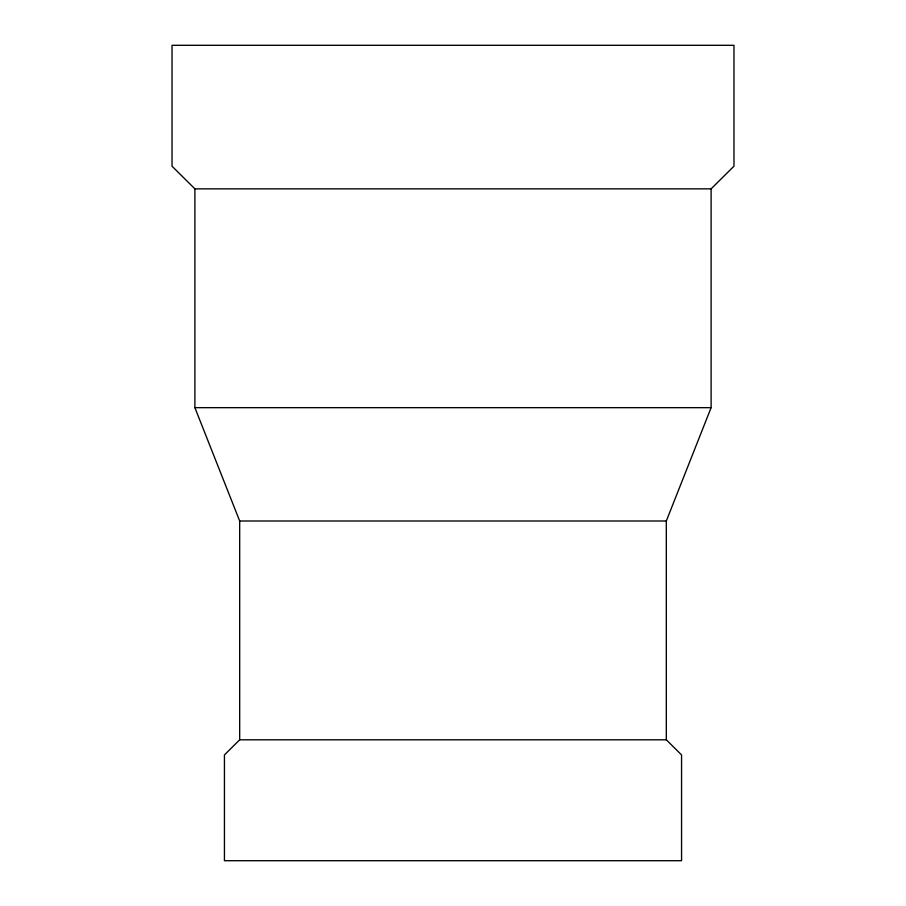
<?xml version="1.0" encoding="UTF-8"?>
<svg xmlns="http://www.w3.org/2000/svg" width="906" height="906" viewBox="0 0 906 906"><rect width="100%" height="100%" fill="white"/><g stroke="black" fill="none" stroke-linecap="round" stroke-linejoin="round"><path stroke-width="1.36" d="M666.318 739.806L239.682 739.806L224.439 754.925L224.439 860.7L681.561 860.7L681.561 754.925L666.318 739.806L666.318 520.995L711.108 407.666L711.108 188.856L733.973 166.194L733.973 45.3L172.027 45.3L172.027 166.194L194.892 188.856L711.108 188.856M194.892 188.856L194.892 407.666L711.108 407.666M194.892 407.666L239.682 520.995L666.318 520.995M239.682 520.995L239.682 739.806"/></g></svg>
